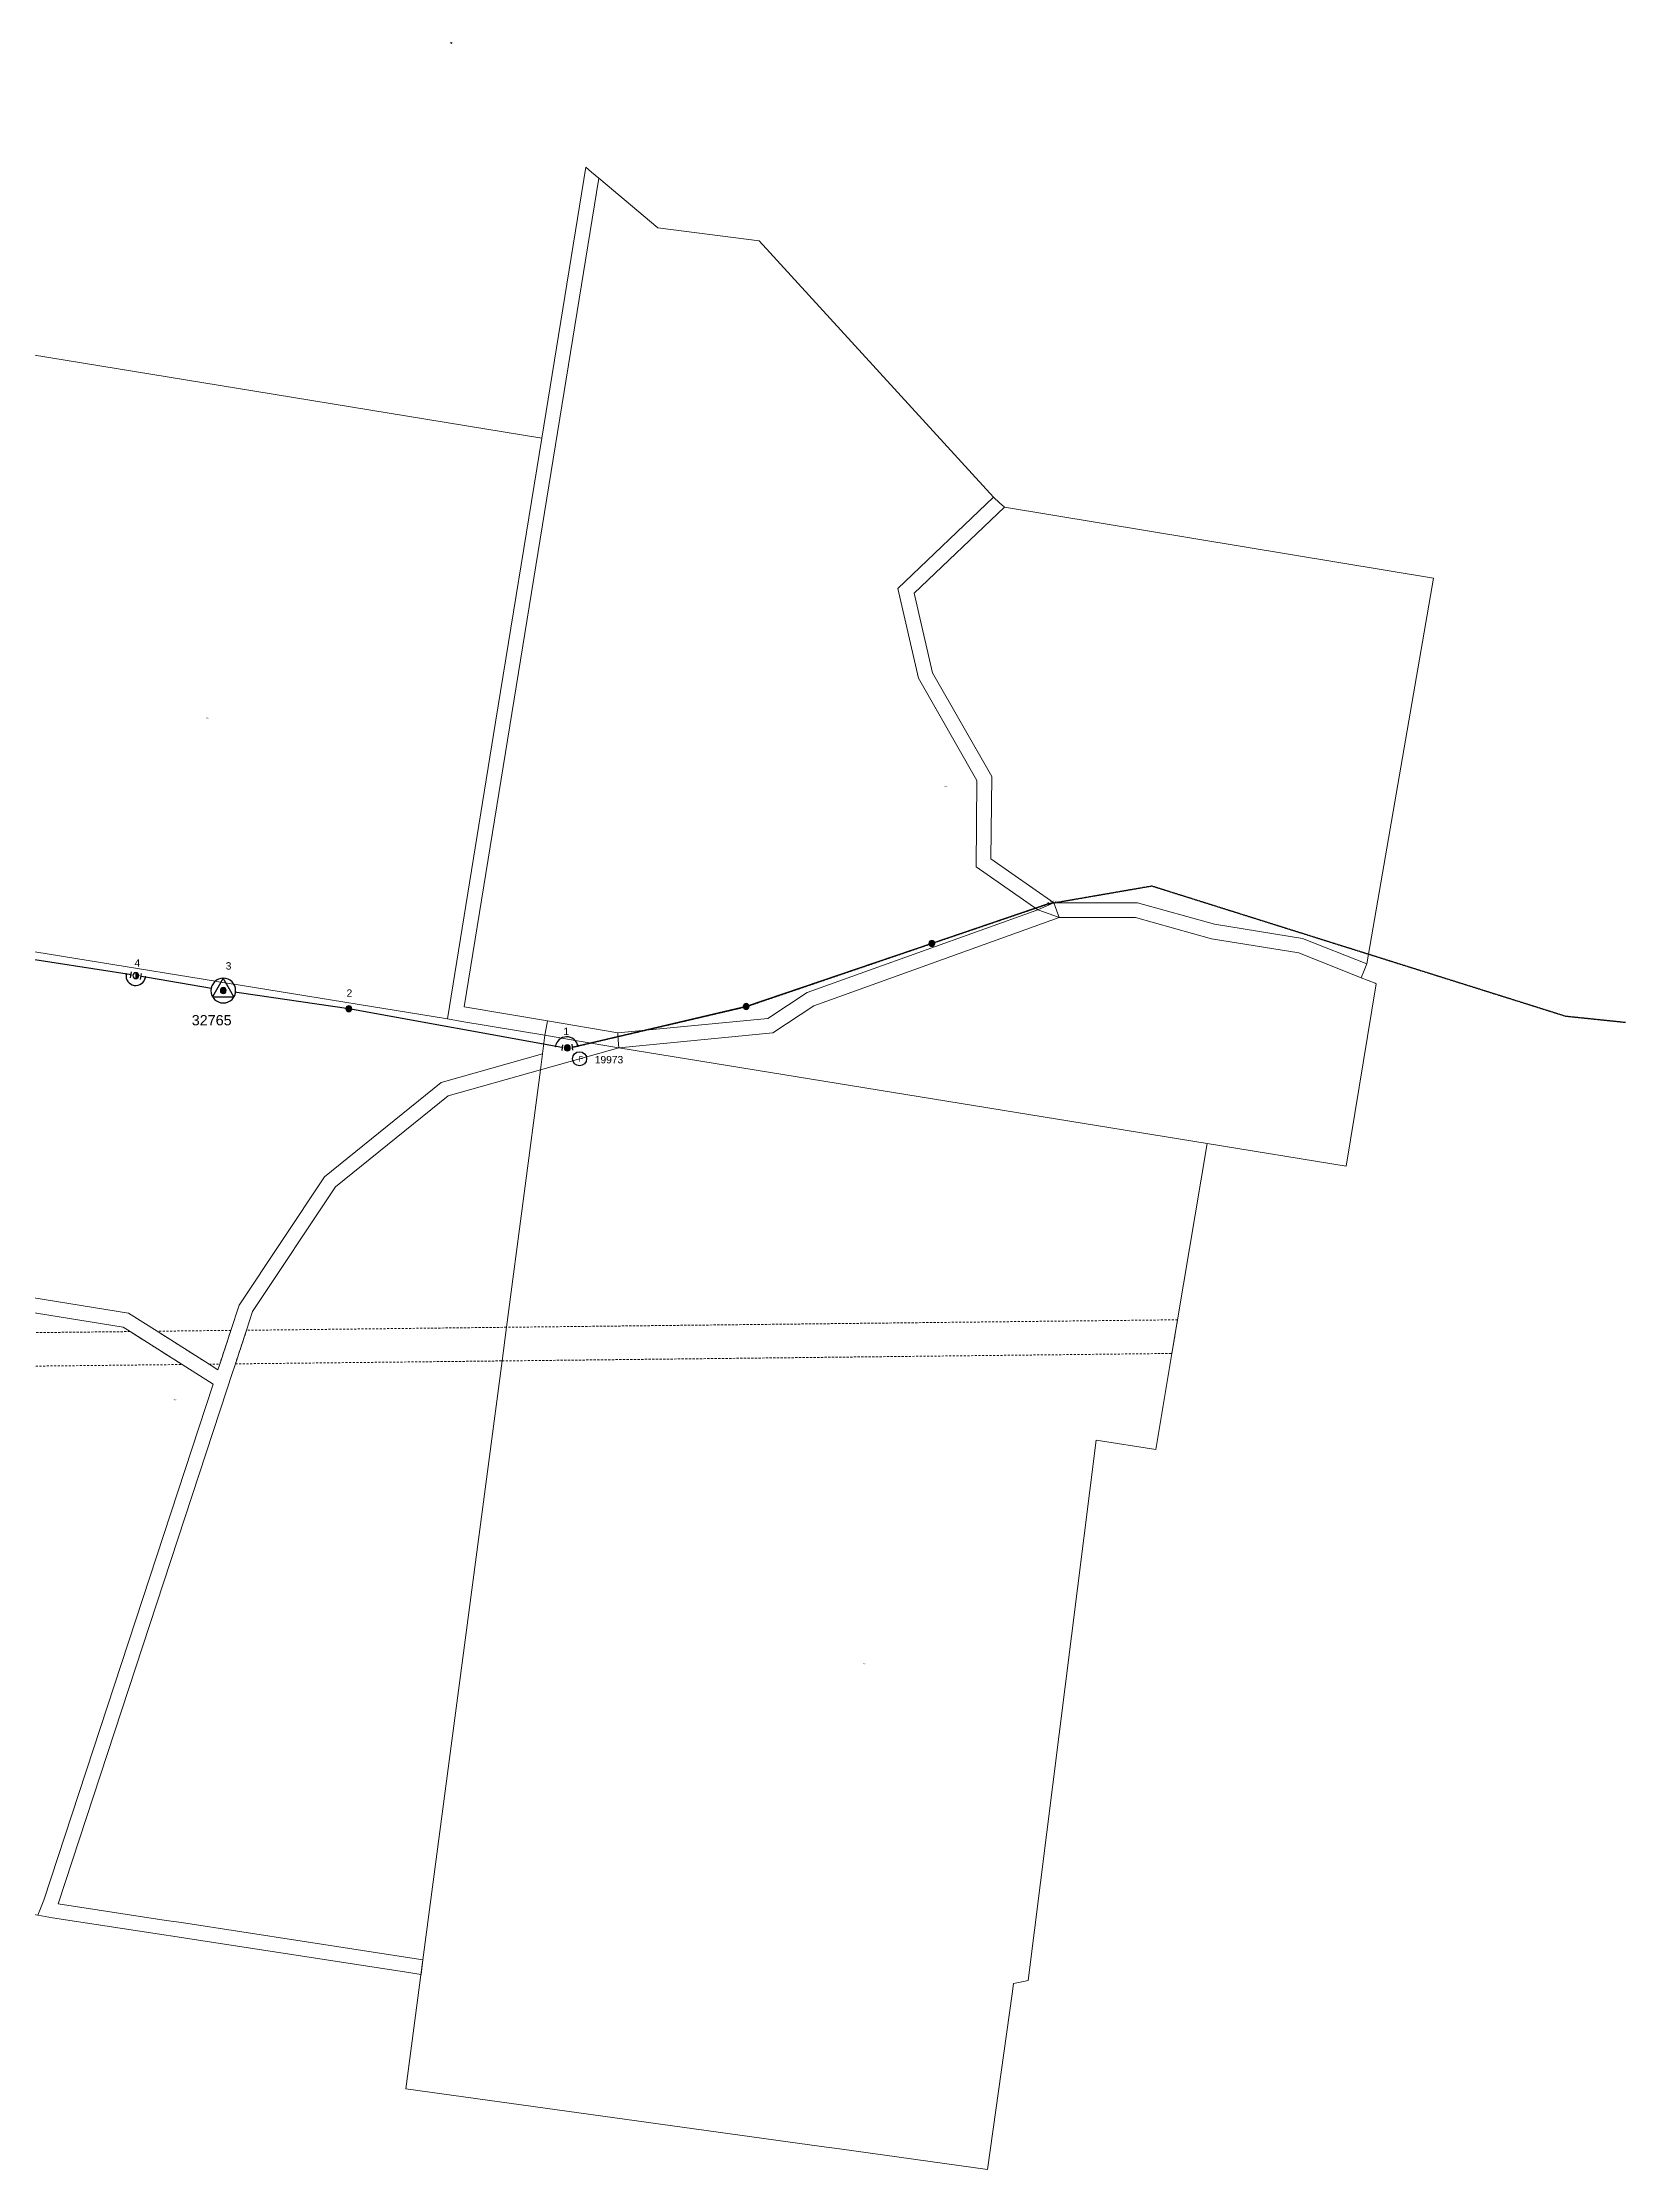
# Model space of a CAD drawing. Header units: metres. Extents: x 231386 to 236041, y 6156846 to 6161532.
# Drawn here: x 233882 to 236041, y 6156846 to 6159747 of the extents above; entities that cross this region are included whole.
import ezdxf
from ezdxf.enums import TextEntityAlignment as Align

# ---------------------------------------------------------------- set-up
doc = ezdxf.new("R2010")
doc.units = ezdxf.units.M
doc.linetypes.add('Cable Exist OH', pattern=[1, 1, 0])
doc.linetypes.add('Dash', pattern=[5, 3, -2])
doc.layers.get('0').update_dxf_attribs({"color": 6})
for name, color, linetype, lineweight in [('Cadastre Easements_SP_EXT', 9, 'Continuous', 5), ('Cadastre Land Parcels_SP_EXT', 9, 'Continuous', 5), ('Cadastre Roads_SP_EXT', 9, 'Continuous', 5)]:
    doc.layers.add(name, color=color, linetype=linetype, lineweight=lineweight)
for name, color, linetype in [('Equip_SP_HV_MOD', 3, 'Continuous'), ('Mains_HV_MOD', 3, 'Continuous'), ('Mains_HV_NEW', 2, 'Continuous'), ('Mains_HV_New_A10', 2, 'Continuous'), ('Mains_HV_NEW_Hardwired', 2, 'Continuous'), ('OH_Details_NEW', 2, 'Continuous'), ('OH_Details_SP_MISC', 7, 'Continuous'), ('Services_SP_EXT', 7, 'Continuous'), ('Sub_SP_TR_HV_LV_MOD', 3, 'Continuous'), ('SupportsOH_SP_TR_HV_LV_SL_EXT', 7, 'Continuous'), ('SupportsOH_SP_TR_HV_LV_SL_MOD', 3, 'Continuous'), ('SupportsOH_SP_TR_HV_LV_SL_NEW', 2, 'Continuous')]:
    doc.layers.add(name, color=color, linetype=linetype)
doc.layers.get('0').freeze()
doc.styles.add('iecARIAL', font='arial.ttf', dxfattribs={"height": 2})
doc.styles.add('iecISOCP', font='isocp.shx')
doc.styles.add('POLE_LABEL', font='arial.ttf')
doc.styles.get("Standard").update_dxf_attribs({"font": 'arial.ttf'})
doc.linetypes.add('IE Trench HV', pattern='A,7,-0.2,["/",Standard,S=3,R=0,X=0.6,Y=-1.4],-2.5', length=9.7)

# ---------------------------------------------------------------- blocks, each defined once
blk = doc.blocks.new('SUB_POLE_EXT')
blk.add_wipeout([(0, 4.22), (0.42, 4.2), (0.83, 4.14), (1.21, 4.05), (1.62, 3.9), (1.99, 3.72), (2.35, 3.51), (2.68, 3.26), (2.99, 2.99), (3.28, 2.66), (3.52, 2.34), (3.76, 1.92), (3.9, 1.62), (4.04, 1.23), (4.18, 0.63), (4.22, 0), (4.18, -0.61), (4.06, -1.15), (3.9, -1.62), (3.58, -2.24), (3.22, -2.73), (2.97, -3.01), (2.68, -3.26), (2.36, -3.5), (2, -3.72), (1.64, -3.89), (1.25, -4.03), (0.82, -4.14), (0.42, -4.2), (0, -4.22), (-0.41, -4.2), (-0.8, -4.15), (-1.21, -4.05), (-1.62, -3.9), (-1.99, -3.73), (-2.35, -3.51), (-2.68, -3.26), (-2.96, -3.02), (-3.23, -2.72), (-3.51, -2.35), (-3.71, -2.01), (-3.91, -1.6), (-4.05, -1.21), (-4.16, -0.76), (-4.22, -0.14), (-4.21, 0.39), (-4.14, 0.83), (-4.03, 1.27), (-3.9, 1.63), (-3.71, 2.02), (-3.5, 2.37), (-3.28, 2.67), (-2.99, 2.99), (-2.68, 3.27), (-2.33, 3.52), (-1.98, 3.73), (-1.63, 3.9), (-1.2, 4.05), (-0.78, 4.15), (-0.4, 4.21)])
blk.add_line((2.16, 0.48), (2.16, 0.48, 0))
blk.add_lwpolyline([(-4.22, 0, 1), (4.22, 0, 1)], format="xyb", close=True)
blk.add_lwpolyline([(2.14, 0.52), (0, 4.22), (-3.66, -2.11), (3.66, -2.11)], close=True)
for tag, height, flags, p in [('STREET_CODE', 0.2, 9, (1.5, 0)), ('ASSET_NUM', 3.5, 8, (2, 2)), ('CONSTRUCTED_VOLTAGE', 0.2, 9, (1.5, -0.2)), ('OPERATING_VOLTAGE', 0.2, 9, (1.5, -0.6)), ('OPERATED_BY', 0.2, 9, (1.5, -0.8)), ('ORIENTATION', 0.2, 9, (1.5, -1.2)), ('OWNED_BY', 0.2, 9, (1.5, -1.4)), ('SECONDARY_VOLTAGE', 0.2, 9, (1.5, -1.6)), ('STATE', 0.2, 9, (1.5, -1.8)), ('SUBSTATION_TYPE', 0.2, 9, (1.5, -2)), ('STREETNAME', 0.2, 9, (1.5, -2.8)), ('SUBURB', 0.2, 9, (1.5, -3)), ('Z', 0.2, 1, (1.5, -3.4)), ('NO_PHASES', 0.2, 9, (1.5, -0.4)), ('MAINTAINED_BY', 0.2, 9, (1.5, -1)), ('USAGE', 0.2, 9, (1.5, -2.2)), ('LEGEND', 0.2, 9, (1.5, -2.4)), ('LOCATION', 0.2, 9, (1.5, -2.6)), ('NOTES', 0.2, 9, (1.5, -3.2))]:
    blk.add_attdef(tag, text='', height=height, dxfattribs=dict(flags=flags)).set_placement(p, align=Align.MIDDLE_LEFT)
blk = doc.blocks.new('CCP_EXT')
blk.add_wipeout([(0, 0.6), (0.6, 0), (0, -0.6), (-0.6, 0)])
blk.add_lwpolyline([(-0.6, 0), (0, 0.6), (0.6, 0), (0, -0.6), (-0.6, 0)])
at = {"flags": 1}
blk.add_attdef('Z', (0, 0), '', height=0.2, dxfattribs=at)
at = {"flags": 9}
for tag, p in [('CCP_TYPE', (0, 0)), ('CONSTRUCTED_VOLTAGE', (0, -0.2)), ('NO_PHASES', (0, -0.4)), ('OPERATING_VOLTAGE', (0, -0.6)), ('ORIENTATION', (0, -0.8)), ('OWNED_BY', (0, -1)), ('USAGE', (0, -1.2)), ('LEGEND', (0, -1.4)), ('LIFE_SUPPORT', (0, -1.6)), ('STATE', (0, -1.8)), ('NOTES', (0, -2))]:
    blk.add_attdef(tag, text='', height=0.2, dxfattribs=at).set_placement(p, align=Align.MIDDLE_LEFT)
blk = doc.blocks.new('POLE_EXT')
blk.add_hatch(color=256).paths.add_polyline_path([(-1, 0, 1), (1, 0, 1)])
blk.add_lwpolyline([(-1, 0, 1), (1, 0, 1)], format="xyb", close=True)
for tag, height, flags, p in [('pNumber', 2.5, 8, (-17.84, 2.07)), ('OWNED_BY', 0.2, 9, (1.35, -0.4)), ('SPECIAL_USE', 0.2, 9, (1.35, -0.8)), ('STATE', 0.2, 9, (1.35, -1)), ('cLV', 0.2, 9, (1.35, -1.4)), ('hDepth', 0.2, 9, (1.35, -1.6)), ('hDia', 0.2, 9, (1.35, -1.8)), ('cHV', 0.2, 9, (1.35, -2)), ('cLinedev', 0.2, 9, (1.35, -3.4)), ('pExisting', 0.2, 9, (1.35, -3.8)), ('pFooting', 0.2, 9, (1.35, -4.4)), ('pNew', 0.2, 9, (1.35, -4.6)), ('pRelocate', 0.2, 9, (1.35, -5)), ('pRemove', 0.2, 9, (1.35, -5.2)), ('pReplace', 0.2, 9, (1.35, -5.4)), ('pStay', 0.2, 9, (1.35, -5.6)), ('pType', 0.2, 9, (1.35, -5.8)), ('cspan', 0.2, 9, (1.35, -6)), ('STREETNAME', 0.2, 9, (1.35, -6.2)), ('SUBURB', 0.2, 9, (1.35, -6.4)), ('OPERATED_BY', 0.2, 9, (1.36, -7.01)), ('PARENT', 0.2, 9, (1.35, -0.6)), ('USAGE', 0.2, 9, (1.35, -1.2)), ('LBRACKET', 0.2, 9, (1.35, -2.2)), ('LExisting', 0.2, 9, (1.35, -2.4)), ('LANTNUMBER', 0.2, 9, (1.35, -2.6)), ('LOther', 0.2, 9, (1.35, -2.8)), ('LRemove', 0.2, 9, (1.35, -3)), ('LEGEND', 0.2, 9, (1.35, -3.2)), ('LOCATION', 0.2, 9, (1.35, -3.6)), ('PFNUMBER', 0.2, 9, (1.35, -4)), ('NEWPFNUMBER', 0.2, 9, (1.35, -4.2)), ('NOTES', 0.2, 9, (1.35, -6.6)), ('MAINTAINED_BY', 0.2, 9, (1.36, -6.81))]:
    blk.add_attdef(tag, text='', height=height, dxfattribs=dict(flags=flags)).set_placement(p, align=Align.MIDDLE_LEFT)
at = {"style": 'POLE_LABEL'}
for tag, height, flags, p in [('STRUCTURE_PLANT_NUMBER', 0.2, 9, (1.35, 0.03)), ('ASSET_NUM', 2.5, 8, (2, 2)), ('STREET_CODE', 0.2, 9, (1.35, -0.2))]:
    blk.add_attdef(tag, text='', height=height, dxfattribs=dict(at, flags=flags)).set_placement(p, align=Align.MIDDLE_LEFT)
at = {"flags": 1}
blk.add_attdef('Z', (1.35, -7.33), '', height=0.2, dxfattribs=at)
blk = doc.blocks.new('*U40')
blk.add_circle((-33.7, -2.48), 2.4)
at = {"insert": (-33.98, -1.56), "char_height": 2, "width": 1.2998, "attachment_point": 1, "style": 'iecISOCP'}
blk.add_mtext('F', dxfattribs=at)
for tag, height, flags, p in [('STREET_CODE', 0.2, 9, (1.5, 0)), ('ASSET_NUM', 2.5, 8, (2, 2)), ('CONSTRUCTED_VOLTAGE', 0.2, 9, (1.5, -0.2)), ('OPERATING_VOLTAGE', 0.2, 9, (1.5, -0.8)), ('ORIENTATION', 0.2, 9, (1.5, -1)), ('OWNED_BY', 0.2, 9, (1.5, -1.2)), ('STATE', 0.2, 9, (1.5, -1.4)), ('STREETNAME', 0.2, 9, (1.5, -2.2)), ('SUBURB', 0.2, 9, (1.5, -2.4)), ('Z', 0.2, 1, (1.5, -2.8)), ('FLITE_NUMBER', 0.2, 9, (1.5, -0.4)), ('USAGE', 0.2, 9, (1.5, -1.6)), ('LEGEND', 0.2, 9, (1.5, -1.8)), ('LOCATION', 0.2, 9, (1.5, -2)), ('NOTES', 0.2, 9, (1.5, -2.6)), ('INDICATOR_TYPE', 0.2, 9, (1.5, -0.6))]:
    blk.add_attdef(tag, text='', height=height, dxfattribs=dict(flags=flags)).set_placement(p, align=Align.MIDDLE_LEFT)
blk = doc.blocks.new('POLE_REPLACE_NEW')
for tag, flags, p in [('cspan', 9, (1.5, -5.6)), ('SUBURB', 9, (1.5, -5.8)), ('STREETNAME', 9, (1.5, -6)), ('OPERATED_BY', 9, (1.5, -6.6)), ('Z', 1, (1.5, -7)), ('pRemove', 9, (1.5, -4.8)), ('pReplace', 9, (1.5, -5)), ('pStay', 9, (1.5, -5.2)), ('pType', 9, (1.5, -5.4)), ('LOCATION', 9, (1.5, -6.2)), ('NOTES', 9, (1.5, -6.4)), ('MAINTAINED_BY', 9, (1.5, -6.8))]:
    blk.add_attdef(tag, text='', height=0.2, dxfattribs=dict(flags=flags)).set_placement(p, align=Align.MIDDLE_LEFT)
blk.add_wipeout([(0, 1), (-0.13, 0.99), (-0.25, 0.97), (-0.37, 0.93), (-0.48, 0.88), (-0.59, 0.81), (-0.68, 0.73), (-0.77, 0.64), (-0.84, 0.54), (-0.9, 0.43), (-0.95, 0.31), (-0.98, 0.19), (-1, 0.06), (-1, -0.06), (-0.98, -0.19), (-0.95, -0.31), (-0.9, -0.43), (-0.84, -0.54), (-0.77, -0.64), (-0.68, -0.73), (-0.59, -0.81), (-0.48, -0.88), (-0.37, -0.93), (-0.25, -0.97), (-0.13, -0.99), (0, -1), (0.13, -0.99), (0.25, -0.97), (0.37, -0.93), (0.48, -0.88), (0.59, -0.81), (0.68, -0.73), (0.77, -0.64), (0.84, -0.54), (0.9, -0.43), (0.95, -0.31), (0.98, -0.19), (1, -0.06), (1, 0.06), (0.98, 0.19), (0.95, 0.31), (0.9, 0.43), (0.84, 0.54), (0.77, 0.64), (0.68, 0.73), (0.59, 0.81), (0.48, 0.88), (0.37, 0.93), (0.25, 0.97), (0.13, 0.99)])
h = blk.add_hatch(color=256)
edge = h.paths.add_edge_path()
edge.add_arc((0, 0), 1, 270, 450)
edge.add_line((0, 1), (0, -1))
blk.add_lwpolyline([(0, 1), (0, -1)])
at = {"lineweight": -3}
blk.add_arc((0, 0), 1, 90, 270, dxfattribs=at)
blk.add_arc((0, 0), 1, 270, 90)
at = {"style": 'POLE_LABEL', "flags": 9}
blk.add_attdef('STRUCTURE_PLANT_NUMBER', text='', height=0.2, dxfattribs=at).set_placement((1.5, 0.24), align=Align.MIDDLE_LEFT)
for tag, height, flags, p in [('STREET_CODE', 0.2, 9, (1.5, 0)), ('ASSET_NUM', 2.5, 8, (2, 2)), ('OWNED_BY', 0.2, 9, (1.5, -0.2)), ('SPECIAL_USE', 0.2, 9, (1.5, -0.6)), ('STATE', 0.2, 9, (1.5, -0.8)), ('cLV', 0.2, 9, (1.5, -1.2)), ('cHV', 0.2, 9, (1.5, -1.8)), ('cLinedev', 0.2, 9, (1.5, -3.2)), ('PARENT', 0.2, 9, (1.5, -0.4)), ('USAGE', 0.2, 9, (1.5, -1)), ('hDepth', 0.2, 9, (1.5, -1.4)), ('hDia', 0.2, 9, (1.5, -1.6)), ('LBRACKET', 0.2, 9, (1.5, -2)), ('LExisting', 0.2, 9, (1.5, -2.2)), ('LANTNUMBER', 0.2, 9, (1.5, -2.4)), ('LOther', 0.2, 9, (1.5, -2.6)), ('LRemove', 0.2, 9, (1.5, -2.8)), ('LEGEND', 0.2, 9, (1.5, -3)), ('pExisting', 0.2, 9, (1.5, -3.4)), ('PFNUMBER', 0.2, 9, (1.5, -3.6)), ('NEWPFNUMBER', 0.2, 9, (1.5, -3.8)), ('pFooting', 0.2, 9, (1.5, -4)), ('pNew', 0.2, 9, (1.5, -4.2)), ('pNumber', 0.2, 9, (1.5, -4.4)), ('pRelocate', 0.2, 9, (1.5, -4.6))]:
    blk.add_attdef(tag, text='', height=height, dxfattribs=dict(flags=flags)).set_placement(p, align=Align.MIDDLE_LEFT)
blk = doc.blocks.new('End Shackle_NEW')
blk.add_wipeout([(-0.25, 0), (-0.25, 1.81), (0.25, 1.82), (0.25, 0)])
blk.add_line((1, 1.81), (-1, 1.81))
at = {"flags": 1}
blk.add_attdef('Z', (0, 0), '', height=0.2, dxfattribs=at)
at = {"flags": 9}
for tag, p in [('CONNECTOR_TYPE', (0, 0)), ('CONSTRUCTED_VOLTAGE', (0, -0.2)), ('OPERATING_VOLTAGE', (0, -0.6)), ('ORIENTATION', (0, -0.8)), ('OWNED_BY', (0, -1)), ('STATE', (0, -1.2)), ('OPERATED_BY', (0, -2.01)), ('NO_PHASES', (0, -0.4)), ('USAGE', (0, -1.4)), ('NOTES', (0, -1.6)), ('MAINTAINED_BY', (0, -1.81))]:
    blk.add_attdef(tag, text='', height=0.2, dxfattribs=at).set_placement(p, align=Align.MIDDLE_LEFT)
blk = doc.blocks.new('BOND POINT')
blk.add_hatch(color=256).paths.add_polyline_path([(-1, 0, 1), (1, 0, 1)])
blk.add_lwpolyline([(-1, 0, 1), (1, 0, 1)], format="xyb", close=True)

msp = doc.modelspace()

# ---------------------------------------------------------------- linework, layer by layer
at = {"layer": 'Cadastre Easements_SP_EXT', "linetype": 'Dash'}
for points in [[(234001.3, 6157988.8), (233849.9, 6157987.2), (233524.4, 6157926.4), (233517, 6157878.8), (233852.6, 6157941.5), (234072.2, 6157943.9), (234001.3, 6157988.8)], [(234138.8, 6157990.5), (234038.2, 6157989.3), (234109.1, 6157944.3), (234123.7, 6157944.5), (234138.8, 6157990.5)], [(235430.3, 6158004.9), (234514.8, 6157994.7), (234160.1, 6157990.6), (234145, 6157944.8), (234508.7, 6157948.8), (235422.6, 6157959), (235430.3, 6158004.9)]]:
    msp.add_lwpolyline(points, close=True, dxfattribs=at)
at = {"layer": 'Cadastre Land Parcels_SP_EXT', "linetype": 'Continuous'}
for points in [[(234871.4, 6158416), (234925, 6158451.2), (235239.6, 6158564.2), (235155.5, 6158622.9), (235156.7, 6158740.6), (235076.9, 6158879.8), (235048.9, 6159002.4), (235179.1, 6159126.7), (234859.5, 6159476.3), (234721.2, 6159494.3), (234641, 6159561.8), (234457.2, 6158431.8), (234570.7, 6158412.6), (234666.7, 6158396.5), (234871.4, 6158416)], [(235779.4, 6159016.5), (235194.2, 6159113.2), (235071, 6158995.9), (235095.8, 6158887.2), (235176.8, 6158745.9), (235175.8, 6158633.4), (235261.4, 6158573.5), (235375.8, 6158573.7), (235480.9, 6158544.4), (235601, 6158525), (235688.4, 6158490.2), (235779.4, 6159016.5)], [(235701.5, 6158463.2), (235699.9, 6158463.9), (235680.9, 6158471.5), (235595.6, 6158505.5), (235476.6, 6158524.6), (235373.1, 6158553.6), (235268.9, 6158553.4), (234934.1, 6158433.1), (234878.3, 6158396.4), (234667.9, 6158376), (235470.9, 6158245.4), (235660.3, 6158214.6), (235701.5, 6158463.2)], [(235422.6, 6157959), (235430.3, 6158004.9), (235470.9, 6158245.4), (234667.9, 6158376), (234561.2, 6158345.9), (234514.8, 6157994.7), (234508.7, 6157948.8), (234400.8, 6157132), (234377.5, 6156955.9), (234944.5, 6156877.4), (234968.9, 6156874), (235170.9, 6156846), (235204.5, 6157085.6), (235206.5, 6157099.5), (235220.1, 6157102.5), (235226.5, 6157103.9), (235319.3, 6157840.9), (235400.5, 6157828.2), (235422.6, 6157959)], [(234508.7, 6157948.8), (234514.8, 6157994.7), (234561.2, 6158345.9), (234435.3, 6158310.3), (234281.4, 6158186.1), (234168.3, 6158016), (234160.1, 6157990.6), (234145, 6157944.8), (234140.2, 6157930.4), (234133.7, 6157910.7), (233903.1, 6157208.5), (234050.7, 6157185.8), (234071.3, 6157182.7), (234400.8, 6157132), (234508.7, 6157948.8)], [(233883.6, 6157213.4), (234114.7, 6157917.1), (234072.2, 6157943.9), (234001.3, 6157988.8), (233991.9, 6157994.9), (233566, 6158063.5), (233546.3, 6158066.6), (233524.4, 6157926.4), (233517, 6157878.8), (233422, 6157269.9), (233875.2, 6157192.7), (233883.6, 6157213.4)]]:
    msp.add_lwpolyline(points, close=True, dxfattribs=at)
msp.add_lwpolyline([(233566, 6158063.5), (233991.9, 6157994.9), (234001.3, 6157988.8), (234072.2, 6157943.9), (234114.7, 6157917.1), (233883.6, 6157213.4), (233875.2, 6157192.7), (233895.5, 6157189.3), (234047.1, 6157166), (234059.5, 6157164.1), (234068.2, 6157162.8), (234378.3, 6157115.1), (234398.2, 6157112.1), (234400.8, 6157132), (234071.3, 6157182.7), (234050.7, 6157185.8), (233903.1, 6157208.5), (234133.7, 6157910.7), (234140.2, 6157930.4), (234145, 6157944.8), (234160.1, 6157990.6), (234168.3, 6158016), (234281.4, 6158186.1), (234435.3, 6158310.3), (234561.2, 6158345.9), (234562.6, 6158356.9), (234564, 6158367.6), (234425.8, 6158328.5), (234266.3, 6158199.9), (234150.1, 6158024.8), (234138.8, 6157990.5), (234123.7, 6157944.5), (234121.2, 6157936.7), (234109.1, 6157944.3), (234038.2, 6157989.3), (233999.1, 6158014.1), (233569.2, 6158083.4)], dxfattribs=at)
at = {"layer": 'Cadastre Roads_SP_EXT', "linetype": 'Continuous'}
for points in [[(234569, 6158402.7), (234570.7, 6158412.6), (234457.2, 6158431.8), (234641, 6159561.8), (234631, 6159570.2), (234623, 6159576.9), (234562.9, 6159207.5), (234500, 6158819.9), (234434.2, 6158415.3), (234454, 6158411.9), (234567.3, 6158392.9), (234569, 6158402.7)], [(235248.8, 6158568.1), (235261.4, 6158573.5), (235175.8, 6158633.4), (235176.8, 6158745.9), (235095.8, 6158887.2), (235071, 6158995.9), (235194.2, 6159113.2), (235187.4, 6159119.2), (235179.1, 6159126.7), (235048.9, 6159002.4), (235076.9, 6158879.8), (235156.7, 6158740.6), (235155.5, 6158622.9), (235239.6, 6158564.2), (235248.8, 6158568.1)], [(235268.9, 6158553.4), (235256.5, 6158558), (235239.6, 6158564.2), (234925, 6158451.2), (234871.4, 6158416), (234666.7, 6158396.5), (234667.3, 6158386.3), (234667.9, 6158376), (234878.3, 6158396.4), (234934.1, 6158433.1), (235268.9, 6158553.4)], [(235688.4, 6158490.2), (235601, 6158525), (235480.9, 6158544.4), (235375.8, 6158573.7), (235261.4, 6158573.5), (235265, 6158563.7), (235268.9, 6158553.4), (235373.1, 6158553.6), (235476.6, 6158524.6), (235595.6, 6158505.5), (235680.9, 6158471.5), (235684.8, 6158481.2), (235688.4, 6158490.2)], [(234667.9, 6158376), (234608.7, 6158386), (234567.3, 6158392.9), (234564, 6158367.6), (234562.6, 6158356.9), (234561.2, 6158345.9), (234667.9, 6158376)]]:
    msp.add_lwpolyline(points, close=True, dxfattribs=at)
at = {"layer": 'Mains_HV_MOD', "linetype": 'Cable Exist OH'}
msp.add_lwpolyline([(234598, 6158375.1), (234841.9, 6158432.1), (235254, 6158572.3), (235395.2, 6158596.7), (235959.5, 6158419.2), (236041.4, 6158410.7)], dxfattribs=at)
at = {"layer": 'Mains_HV_New_A10', "linetype": 'IE Trench HV'}
for points in [[(234009.1, 6158474.3), (233774.1, 6158510.8), (233649.4, 6158533.2)], [(234590.4, 6158376.3), (234299.8, 6158429.2), (234128.4, 6158454), (234009.1, 6158474.3)]]:
    msp.add_lwpolyline(points, dxfattribs=at)
at = {"layer": 'Mains_HV_NEW_Hardwired', "linetype": 'Continuous'}
for centre, radius, start, end in [((234009.1, 6158474.3), 13.4, 171.1734, 350.3073), ((234597, 6158375.2), 15.6, 12.3104, 170.2071)]:
    msp.add_arc(centre, radius, start, end, dxfattribs=at).dxf.unprotected_set("ltscale", 0)
at = {"layer": 'OH_Details_SP_MISC', "color": 7, "linetype": 'Continuous'}
msp.add_lwpolyline([(235254, 6158572.3), (235095.2, 6158518.3), (234841.9, 6158432.1), (234598, 6158374.9)], dxfattribs=at)

# ---------------------------------------------------------------- block references
at = {"layer": 'Equip_SP_HV_MOD'}
ref = msp.add_blockref('*U40', (234749.3, 6158370.9), dxfattribs=dict(at, xscale=4, yscale=4, zscale=4))
ref.add_attrib('ASSET_NUM', '19973', dxfattribs={"layer": '0', "height": 10}).set_placement((234635.2, 6158359.7), align=Align.MIDDLE_LEFT)
at = {"layer": 'Mains_HV_NEW_Hardwired', "color": 7, "linetype": 'Continuous', "xscale": 0.6, "yscale": 0.6, "zscale": 0.6}
for p in [(233995.9, 6158476.4), (234022.3, 6158472.1), (234581.6, 6158377.9), (234612.4, 6158378.6)]:
    msp.add_blockref('BOND POINT', p, dxfattribs=at).dxf.unprotected_set("ltscale", 0)
at = {"layer": 'Services_SP_EXT', "rotation": 90.0000000000002}
msp.add_blockref('CCP_EXT', (234439.5, 6159746.4), dxfattribs=at)
at = {"layer": 'SupportsOH_SP_TR_HV_LV_SL_EXT'}
ref = msp.add_blockref('POLE_EXT', (235254, 6158572.3), dxfattribs=at)
ref.add_attrib('ASSET_NUM', '930261', dxfattribs={"layer": '0', "height": 2.5, "style": 'POLE_LABEL'}).set_placement((235256, 6158573.1), align=Align.BOTTOM_LEFT)
at = {"layer": 'SupportsOH_SP_TR_HV_LV_SL_EXT', "xscale": 4, "yscale": 4, "zscale": 4}
msp.add_blockref('POLE_EXT', (235095.2, 6158518.3), dxfattribs=at)
at = {"layer": 'SupportsOH_SP_TR_HV_LV_SL_MOD', "color": 7, "linetype": 'Continuous'}
ref = msp.add_blockref('POLE_EXT', (234299.8, 6158429.2), dxfattribs=dict(at, xscale=4, yscale=4, zscale=4))
ref.add_attrib('pNumber', '2', dxfattribs={"height": 10, "style": 'iecARIAL'}).set_placement((234296.6, 6158450.5), align=Align.MIDDLE_LEFT)
at = {"layer": 'SupportsOH_SP_TR_HV_LV_SL_MOD', "xscale": 4, "yscale": 4, "zscale": 4}
msp.add_blockref('POLE_EXT', (234841.9, 6158432.1), dxfattribs=at)

# ---------------------------------------------------------------- texts
at = {"layer": 'Cadastre Land Parcels_SP_EXT'}
for s, p in [('380', (234105, 6158825.4)), ('250', (235112.3, 6158731.7)), ('456', (234060.4, 6157895)), ('361', (235000.9, 6157534.5))]:
    msp.add_text(s, height=1.8, dxfattribs=at).set_placement(p)

# ---------------------------------------------------------------- next in the draw order: block references
at = {"layer": 'OH_Details_NEW', "color": 7, "linetype": 'Continuous', "xscale": 4, "yscale": 4, "zscale": 4, "rotation": 276.3474749026165}
msp.add_blockref('End Shackle_NEW', (234597.7, 6158375.9), dxfattribs=at).dxf.unprotected_set("ltscale", 0)
at = {"layer": 'Sub_SP_TR_HV_LV_MOD'}
ref = msp.add_blockref('SUB_POLE_EXT', (234128.4, 6158453.9), dxfattribs=dict(at, xscale=4, yscale=4, zscale=4))
ref.add_attrib('ASSET_NUM', '32765', dxfattribs={"layer": '0', "height": 14}).set_placement((234139.8, 6158413.5), align=Align.MIDDLE_RIGHT)

# ---------------------------------------------------------------- next in the draw order: linework, layer by layer
at = {"layer": 'Cadastre Land Parcels_SP_EXT', "linetype": 'Continuous'}
for points in [[(234500, 6158819.9), (234562.9, 6159207.5), (234171.4, 6159271.3), (233773.1, 6159336.3), (233725.4, 6159042.8), (233722.2, 6159023.3), (233710.3, 6158950), (233644.1, 6158543.4), (234434.2, 6158415.3), (234500, 6158819.9)], [(234123.7, 6157944.5), (234138.8, 6157990.5), (234150.1, 6158024.8), (234266.3, 6158199.9), (234425.8, 6158328.5), (234564, 6158367.6), (234567.3, 6158392.9), (234454, 6158411.9), (234434.2, 6158415.3), (233644.1, 6158543.4), (233569.2, 6158083.4), (233999.1, 6158014.1), (234038.2, 6157989.3), (234109.1, 6157944.3), (234121.2, 6157936.7), (234123.7, 6157944.5)]]:
    msp.add_lwpolyline(points, close=True, dxfattribs=at)

# ---------------------------------------------------------------- next in the draw order: block references
at = {"layer": 'Mains_HV_NEW', "color": 7, "linetype": 'Continuous', "xscale": 4, "yscale": 4, "zscale": 4, "rotation": 80.79031594089861}
msp.add_blockref('End Shackle_NEW', (234597.9, 6158374.9), dxfattribs=at).dxf.unprotected_set("ltscale", 0)
at = {"layer": 'SupportsOH_SP_TR_HV_LV_SL_MOD', "color": 7, "linetype": 'Continuous'}
ref = msp.add_blockref('POLE_EXT', (234128.4, 6158453.9), dxfattribs=dict(at, xscale=4, yscale=4, zscale=4))
ref.add_attrib('pNumber', '3', dxfattribs={"height": 10, "style": 'iecARIAL'}).set_placement((234131.7, 6158487.6), align=Align.MIDDLE_LEFT)

# ---------------------------------------------------------------- next in the draw order: block references
at = {"layer": 'Mains_HV_NEW', "color": 7, "linetype": 'Continuous', "xscale": 4, "yscale": 4, "zscale": 4, "rotation": 260.3073442408322}
msp.add_blockref('End Shackle_NEW', (234009.1, 6158474.3), dxfattribs=at).dxf.unprotected_set("ltscale", 0)
at = {"layer": 'SupportsOH_SP_TR_HV_LV_SL_MOD', "color": 7, "linetype": 'Continuous'}
ref = msp.add_blockref('POLE_EXT', (234597.8, 6158375.7), dxfattribs=dict(at, xscale=4, yscale=4, zscale=4))
ref.add_attrib('pNumber', '1', dxfattribs={"height": 10, "style": 'iecARIAL'}).set_placement((234592.4, 6158398.3), align=Align.MIDDLE_LEFT)

# ---------------------------------------------------------------- next in the draw order: block references
at = {"layer": 'Mains_HV_NEW', "color": 7, "linetype": 'Continuous', "xscale": 4, "yscale": 4, "zscale": 4, "rotation": 81.17343418077006}
msp.add_blockref('End Shackle_NEW', (234009.1, 6158474.3), dxfattribs=at).dxf.unprotected_set("ltscale", 0)

# ---------------------------------------------------------------- next in the draw order: block references
at = {"layer": 'SupportsOH_SP_TR_HV_LV_SL_NEW', "color": 7, "linetype": 'Continuous'}
ref = msp.add_blockref('POLE_REPLACE_NEW', (234009.1, 6158474.3), dxfattribs=dict(at, xscale=4, yscale=4, zscale=4))
ref.add_attrib('pNumber', '4', dxfattribs={"height": 10, "style": 'iecARIAL'}).set_placement((234007.2, 6158491.5), align=Align.MIDDLE_LEFT)

doc.saveas('drawing.dxf')
